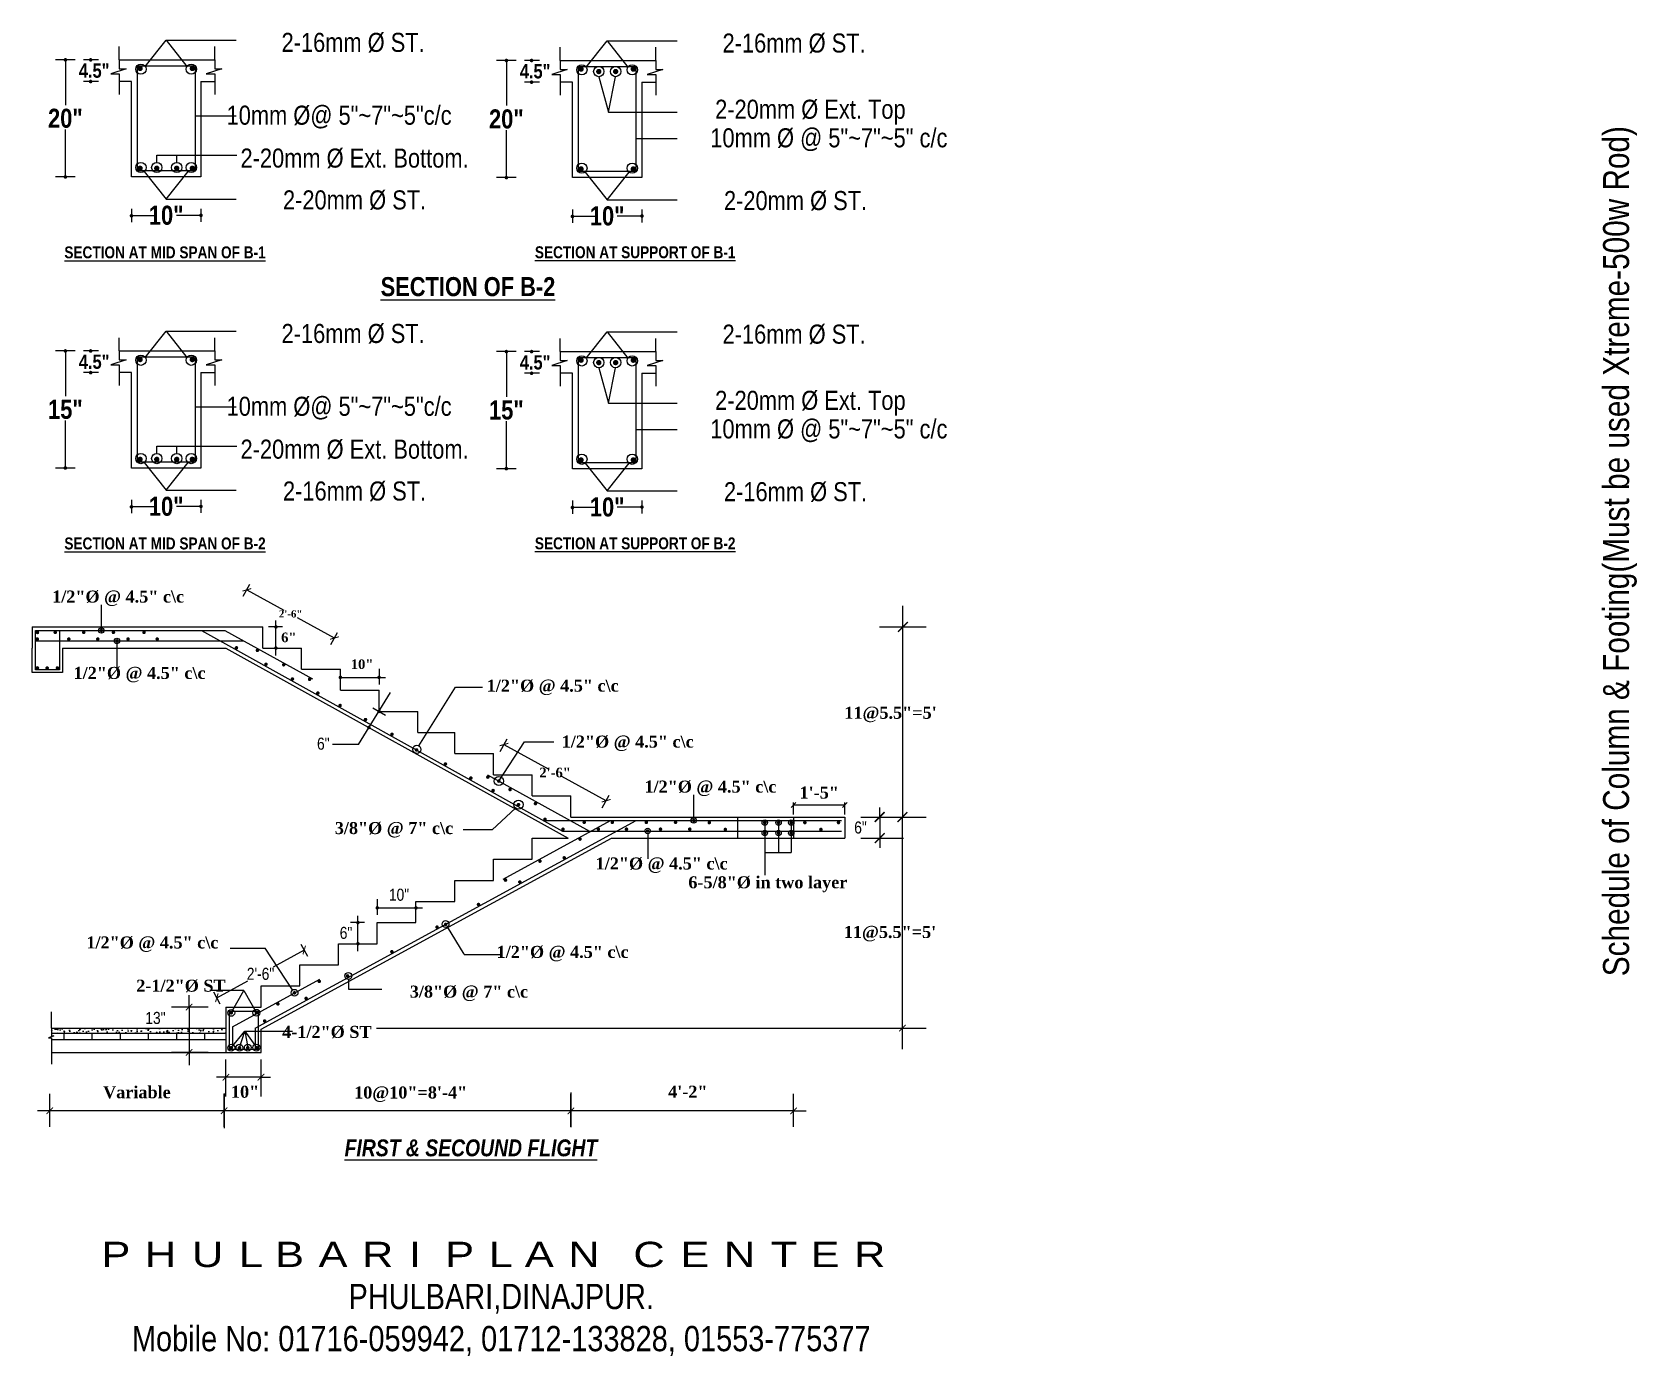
# Model space of a CAD drawing. Header units: inches. Extents: x -54558 to 35158, y -4190 to 41945.
# Drawn here: x 11228 to 12562, y -1589 to -488 of the extents above; entities that cross this region are included whole.
import ezdxf

# ---------------------------------------------------------------- set-up
doc = ezdxf.new("R2010")
doc.units = ezdxf.units.IN
doc.header["$MEASUREMENT"] = 0
doc.layers.get('0').update_dxf_attribs({"true_color": 0xe4c8de})
doc.layers.add('Elevation', color=21, linetype='Continuous')
doc.layers.add('green', color=94, linetype='Continuous', lineweight=9)
doc.layers.add('WALL', color=250, linetype='Continuous', lineweight=30)
doc.layers.add('Print', color=7, linetype='Continuous', true_color=0x000000)
doc.styles.add('BABU', font='micross.ttf')
doc.styles.get("Standard").update_dxf_attribs({"font": 'ARIALN.TTF'})

# ---------------------------------------------------------------- blocks, each defined once
blk = doc.blocks.new('_ArchTick')
at = {"color": 0, "linetype": 'ByBlock', "const_width": 0.15}
blk.add_lwpolyline([(-0.5, -0.5), (0.5, 0.5)], dxfattribs=at)
blk = doc.blocks.new('_Oblique')
at = {"color": 0, "linetype": 'ByBlock', "lineweight": -2}
blk.add_line((-0.5, -0.5), (0.5, 0.5), dxfattribs=at)

msp = doc.modelspace()

# ---------------------------------------------------------------- hatches: boundary and pattern name
at = {"layer": 'WALL'}
h = msp.add_hatch(dxfattribs=at)
h.set_pattern_fill('AR-CONC', color=0, scale=1.463062, style=0)
h.set_pattern_definition([(50, (931.305, -1607.033), (10.493965, -0.918103), [1.097297, -12.070266]), (355, (931.305, -1607.033), (-2.030019, 11.005041), [0.877838, -9.656213]), (100.4514, (932.179, -1607.11), (8.463954, 10.086931), [0.932559, -10.258147]), (46.1842, (931.305, -1604.107), (15.614404, -2.421647), [1.645945, -18.105398]), (96.6356, (932.606, -1604.309), (13.6747, 14.251953), [1.398838, -15.387219]), (351.1842, (931.305, -1604.107), (13.674688, 14.251964), [1.316756, -14.484319]), (21, (932.768, -1604.8385), (8.733123, -5.890566), [1.097297, -12.070266]), (326, (932.768, -1604.839), (3.559855, 10.609398), [0.877837, -9.656212]), (71.4514, (933.495, -1605.329), (12.292982, 4.718823), [0.932559, -10.258147]), (37.5, (931.3046, -1607.033), (0.1779063, 4.8704451), [0, -9.5391675, 0, -9.8025188, 0, -9.692789]), (7.5, (931.3046, -1607.033), (3.8488718, 5.7704899), [0, -5.5888987, 0, -9.319708, 0, -3.6942328]), (327.5, (928.042, -1607.033), (7.8101559, -0.3299919), [0, -3.6576563, 0, -11.4118875, 0, -15.142697]), (317.5, (926.579, -1607.033), (8.532378, 1.4645985), [0, -4.754953, 0, -7.578664, 0, -10.7535094])])
h.paths.add_polyline_path([(11358.526, -1316.163), (11244.296, -1316.163), (11244.296, -1320.419), (11358.526, -1320.419)])
h.paths.add_polyline_path([(11389.139, -1316.163), (11358.526, -1316.163), (11358.526, -1320.419), (11389.139, -1320.419)])
h = msp.add_hatch(dxfattribs=at)
h.set_pattern_fill('AR-B816', color=0, scale=1.463062, style=0)
h.set_pattern_definition([(0, (931.305, -1607.033), (0, 11.7045), []), (90, (931.305, -1607.033), (-11.7045, 11.7045), [11.7045, -11.7045])])
h.paths.add_polyline_path([(11358.526, -1320.419), (11244.296, -1320.419), (11244.296, -1322.624), (11246.124, -1322.624), (11241.786, -1324.12), (11244.296, -1324.12), (11244.296, -1325.638), (11358.526, -1325.638)])
h.paths.add_polyline_path([(11389.139, -1320.419), (11358.526, -1320.419), (11358.526, -1325.638), (11389.139, -1325.638)])

# ---------------------------------------------------------------- linework, layer by layer
at = {"layer": 'Elevation', "color": 0}
for p, q in [((11300.522, -511.036), (11300.522, -500.067)), ((11300.522, -511.036), (11300.522, -500.067)), ((11322.199, -516.549), (11339.589, -494.622)), ((11339.589, -494.622), (11356.832, -516.505)), ((11339.589, -494.622), (11397.637, -494.622)), ((11379.947, -511.036), (11379.947, -500.067)), ((11379.947, -511.036), (11379.947, -500.067)), ((11666.987, -511.579), (11666.987, -500.611)), ((11666.987, -511.579), (11666.987, -500.611)), ((11688.664, -517.093), (11706.054, -495.165)), ((11706.054, -495.165), (11723.297, -517.048)), ((11706.054, -495.165), (11764.102, -495.165)), ((11746.412, -511.579), (11746.412, -500.611)), ((11746.412, -511.579), (11746.412, -500.611)), ((11264.006, -511.036), (11247.577, -511.036)), ((11255.791, -511.036), (11255.791, -548.583)), ((11283.39, -511.036), (11270.845, -511.036)), ((11306.384, -518.516), (11293.488, -522.616)), ((11306.384, -518.516), (11293.488, -522.616)), ((11300.522, -511.036), (11300.522, -518.516)), ((11300.522, -511.036), (11300.522, -518.516)), ((11300.522, -511.036), (11379.947, -511.036)), ((11300.522, -518.516), (11306.384, -518.516)), ((11300.522, -518.516), (11306.384, -518.516)), ((11315.641, -515.977), (11363.499, -515.977)), ((11315.641, -603.452), (11315.641, -515.977)), ((11363.499, -515.977), (11363.499, -603.452)), ((11385.809, -518.516), (11372.913, -522.616)), ((11385.809, -518.516), (11372.913, -522.616)), ((11379.947, -511.036), (11379.947, -518.516)), ((11379.947, -511.036), (11379.947, -518.516)), ((11379.947, -518.516), (11385.809, -518.516)), ((11379.947, -518.516), (11385.809, -518.516)), ((11630.471, -511.579), (11614.042, -511.579)), ((11622.256, -511.579), (11622.256, -549.126)), ((11649.855, -511.579), (11637.31, -511.579)), ((11672.849, -519.06), (11659.953, -523.159)), ((11672.849, -519.06), (11659.953, -523.159)), ((11666.987, -511.579), (11666.987, -519.06)), ((11666.987, -511.579), (11666.987, -519.06)), ((11666.987, -511.579), (11746.412, -511.579)), ((11666.987, -519.06), (11672.849, -519.06)), ((11666.987, -519.06), (11672.849, -519.06)), ((11682.106, -516.521), (11729.964, -516.521)), ((11682.106, -603.996), (11682.106, -516.521)), ((11729.964, -516.521), (11729.964, -603.996)), ((11752.274, -519.06), (11739.378, -523.159)), ((11752.274, -519.06), (11739.378, -523.159)), ((11746.412, -511.579), (11746.412, -519.06)), ((11746.412, -511.579), (11746.412, -519.06)), ((11746.412, -519.06), (11752.274, -519.06)), ((11746.412, -519.06), (11752.274, -519.06)), ((11283.39, -529.058), (11270.845, -529.058)), ((11293.488, -522.616), (11300.522, -522.616)), ((11293.488, -522.616), (11300.522, -522.616)), ((11300.522, -522.616), (11300.522, -529.058)), ((11300.522, -522.616), (11300.522, -529.058)), ((11300.522, -529.058), (11300.522, -539.893)), ((11310.699, -529.058), (11300.522, -529.058)), ((11300.522, -529.058), (11300.522, -539.893)), ((11310.699, -608.394), (11310.699, -529.058)), ((11368.441, -529.058), (11379.947, -529.058)), ((11368.441, -529.058), (11368.441, -608.394)), ((11372.913, -522.616), (11379.947, -522.616)), ((11372.913, -522.616), (11379.947, -522.616)), ((11379.947, -522.616), (11379.947, -529.058)), ((11379.947, -522.616), (11379.947, -529.058)), ((11379.947, -529.058), (11379.947, -539.893)), ((11379.947, -529.058), (11379.947, -539.893)), ((11649.855, -529.602), (11637.31, -529.602)), ((11659.953, -523.159), (11666.987, -523.159)), ((11659.953, -523.159), (11666.987, -523.159)), ((11666.987, -523.159), (11666.987, -529.602)), ((11666.987, -523.159), (11666.987, -529.602)), ((11666.987, -529.602), (11666.987, -540.437)), ((11677.164, -529.602), (11666.987, -529.602)), ((11666.987, -529.602), (11666.987, -540.437)), ((11677.164, -608.937), (11677.164, -529.602)), ((11734.906, -529.602), (11746.412, -529.602)), ((11734.906, -529.602), (11734.906, -608.937)), ((11739.378, -523.159), (11746.412, -523.159)), ((11739.378, -523.159), (11746.412, -523.159)), ((11746.412, -523.159), (11746.412, -529.602)), ((11746.412, -523.159), (11746.412, -529.602)), ((11746.412, -529.602), (11746.412, -540.437)), ((11746.412, -529.602), (11746.412, -540.437)), ((11707.066, -554.539), (11764.196, -554.539)), ((11255.791, -608.394), (11255.791, -568.905)), ((11622.256, -608.937), (11622.256, -569.448)), ((11264.006, -608.394), (11247.577, -608.394)), ((11368.441, -608.394), (11310.699, -608.394)), ((11363.499, -603.452), (11315.641, -603.452)), ((11321.277, -603.842), (11339.589, -626.931)), ((11339.589, -626.931), (11357.76, -603.87)), ((11630.471, -608.937), (11614.042, -608.937)), ((11734.906, -608.937), (11677.164, -608.937)), ((11729.964, -603.996), (11682.106, -603.996)), ((11687.742, -604.385), (11706.054, -627.475)), ((11706.054, -627.475), (11724.225, -604.413)), ((11310.699, -634.905), (11310.699, -645.875)), ((11339.589, -626.931), (11397.637, -626.931)), ((11368.441, -634.905), (11368.441, -645.764)), ((11677.164, -635.448), (11677.164, -646.419)), ((11706.054, -627.475), (11764.102, -627.475)), ((11734.906, -635.448), (11734.906, -646.307)), ((11310.699, -640.446), (11324.053, -640.446)), ((11324.053, -640.446), (11330.615, -640.446)), ((11355.087, -640.334), (11347.995, -640.334)), ((11368.441, -640.334), (11348.152, -640.334)), ((11677.164, -640.989), (11690.518, -640.989)), ((11690.518, -640.989), (11697.08, -640.989)), ((11721.552, -640.878), (11714.46, -640.878)), ((11734.906, -640.878), (11714.617, -640.878)), ((11300.522, -753.064), (11300.522, -742.095)), ((11300.522, -753.064), (11300.522, -742.095)), ((11322.199, -758.577), (11339.589, -736.65)), ((11339.589, -736.65), (11356.832, -758.533)), ((11339.589, -736.65), (11397.637, -736.65)), ((11379.947, -753.064), (11379.947, -742.095)), ((11379.947, -753.064), (11379.947, -742.095)), ((11666.987, -753.607), (11666.987, -742.639)), ((11666.987, -753.607), (11666.987, -742.639)), ((11688.664, -759.121), (11706.054, -737.193)), ((11706.054, -737.193), (11723.297, -759.076)), ((11706.054, -737.193), (11764.102, -737.193)), ((11746.412, -753.607), (11746.412, -742.639)), ((11746.412, -753.607), (11746.412, -742.639)), ((11264.006, -753.064), (11247.577, -753.064)), ((11255.791, -753.064), (11255.791, -790.61)), ((11283.39, -753.064), (11270.845, -753.064)), ((11300.522, -753.064), (11300.522, -760.544)), ((11300.522, -753.064), (11300.522, -760.544)), ((11300.522, -753.064), (11379.947, -753.064)), ((11315.641, -758.005), (11363.499, -758.005)), ((11315.641, -845.48), (11315.641, -758.005)), ((11363.499, -758.005), (11363.499, -845.48)), ((11379.947, -753.064), (11379.947, -760.544)), ((11379.947, -753.064), (11379.947, -760.544)), ((11630.471, -753.607), (11614.042, -753.607)), ((11622.256, -753.607), (11622.256, -791.154)), ((11649.855, -753.607), (11637.31, -753.607)), ((11666.987, -753.607), (11666.987, -761.087)), ((11666.987, -753.607), (11666.987, -761.087)), ((11666.987, -753.607), (11746.412, -753.607)), ((11682.106, -758.549), (11729.964, -758.549)), ((11682.106, -846.024), (11682.106, -758.549)), ((11729.964, -758.549), (11729.964, -846.024)), ((11746.412, -753.607), (11746.412, -761.087)), ((11746.412, -753.607), (11746.412, -761.087)), ((11283.39, -771.086), (11270.845, -771.086)), ((11306.384, -760.544), (11293.488, -764.644)), ((11306.384, -760.544), (11293.488, -764.644)), ((11293.488, -764.644), (11300.522, -764.644)), ((11293.488, -764.644), (11300.522, -764.644)), ((11300.522, -760.544), (11306.384, -760.544)), ((11300.522, -760.544), (11306.384, -760.544)), ((11300.522, -764.644), (11300.522, -771.086)), ((11300.522, -764.644), (11300.522, -771.086)), ((11300.522, -771.086), (11300.522, -781.921)), ((11310.699, -771.086), (11300.522, -771.086)), ((11300.522, -771.086), (11300.522, -781.921)), ((11310.699, -850.422), (11310.699, -771.086)), ((11368.441, -771.086), (11379.947, -771.086)), ((11368.441, -771.086), (11368.441, -850.422)), ((11385.809, -760.544), (11372.913, -764.644)), ((11385.809, -760.544), (11372.913, -764.644)), ((11372.913, -764.644), (11379.947, -764.644)), ((11372.913, -764.644), (11379.947, -764.644)), ((11379.947, -760.544), (11385.809, -760.544)), ((11379.947, -760.544), (11385.809, -760.544)), ((11379.947, -764.644), (11379.947, -771.086)), ((11379.947, -764.644), (11379.947, -771.086)), ((11379.947, -771.086), (11379.947, -781.921)), ((11379.947, -771.086), (11379.947, -781.921)), ((11649.855, -771.63), (11637.31, -771.63)), ((11672.849, -761.087), (11659.953, -765.187)), ((11672.849, -761.087), (11659.953, -765.187)), ((11659.953, -765.187), (11666.987, -765.187)), ((11659.953, -765.187), (11666.987, -765.187)), ((11666.987, -761.087), (11672.849, -761.087)), ((11666.987, -761.087), (11672.849, -761.087)), ((11666.987, -765.187), (11666.987, -771.63)), ((11666.987, -765.187), (11666.987, -771.63)), ((11666.987, -771.63), (11666.987, -782.465)), ((11677.164, -771.63), (11666.987, -771.63)), ((11666.987, -771.63), (11666.987, -782.465)), ((11677.164, -850.965), (11677.164, -771.63)), ((11734.906, -771.63), (11746.412, -771.63)), ((11734.906, -771.63), (11734.906, -850.965)), ((11752.274, -761.087), (11739.378, -765.187)), ((11752.274, -761.087), (11739.378, -765.187)), ((11739.378, -765.187), (11746.412, -765.187)), ((11739.378, -765.187), (11746.412, -765.187)), ((11746.412, -761.087), (11752.274, -761.087)), ((11746.412, -761.087), (11752.274, -761.087)), ((11746.412, -765.187), (11746.412, -771.63)), ((11746.412, -765.187), (11746.412, -771.63)), ((11746.412, -771.63), (11746.412, -782.465)), ((11746.412, -771.63), (11746.412, -782.465)), ((11707.066, -796.567), (11764.196, -796.567)), ((11255.791, -850.422), (11255.791, -810.932)), ((11622.256, -850.965), (11622.256, -811.476)), ((11264.006, -850.422), (11247.577, -850.422)), ((11368.441, -850.422), (11310.699, -850.422)), ((11363.499, -845.48), (11315.641, -845.48)), ((11321.277, -845.869), (11339.589, -868.959)), ((11339.589, -868.959), (11357.76, -845.898)), ((11630.471, -850.965), (11614.042, -850.965)), ((11734.906, -850.965), (11677.164, -850.965)), ((11729.964, -846.024), (11682.106, -846.024)), ((11687.742, -846.413), (11706.054, -869.503)), ((11706.054, -869.503), (11724.225, -846.441)), ((11310.699, -876.933), (11310.699, -887.903)), ((11339.589, -868.959), (11397.637, -868.959)), ((11368.441, -876.933), (11368.441, -887.792)), ((11677.164, -877.476), (11677.164, -888.447)), ((11706.054, -869.503), (11764.102, -869.503)), ((11734.906, -877.476), (11734.906, -888.335)), ((11310.699, -882.474), (11324.053, -882.474)), ((11324.053, -882.474), (11330.615, -882.474)), ((11355.087, -882.362), (11347.995, -882.362)), ((11368.441, -882.362), (11348.152, -882.362)), ((11677.164, -883.017), (11690.518, -883.017)), ((11690.518, -883.017), (11697.08, -883.017)), ((11721.552, -882.906), (11714.46, -882.906)), ((11734.906, -882.906), (11714.617, -882.906))]:
    msp.add_line(p, q, dxfattribs=at)
for points, const_width in [([(11255.05, -511.036, 1), (11256.533, -511.036, 1)], 1.483), ([(11276.043, -511.036, 1), (11277.526, -511.036, 1)], 1.483), ([(11316.746, -518.194, 1), (11318.97, -518.194, 1)], 2.224), ([(11360.166, -518.204, 1), (11362.39, -518.204, 1)], 2.224), ([(11621.515, -511.579, 1), (11622.998, -511.579, 1)], 1.483), ([(11642.508, -511.579, 1), (11643.991, -511.579, 1)], 1.483), ([(11683.211, -518.738, 1), (11685.435, -518.738, 1)], 2.224), ([(11697.954, -520.754, 1), (11700.178, -520.754, 1)], 2.224), ([(11711.954, -520.754, 1), (11714.178, -520.754, 1)], 2.224), ([(11726.631, -518.747, 1), (11728.855, -518.747, 1)], 2.224), ([(11276.043, -529.058, 1), (11277.526, -529.058, 1)], 1.483), ([(11642.508, -529.602, 1), (11643.991, -529.602, 1)], 1.483), ([(11316.746, -601.194, 1), (11318.97, -601.194, 1)], 2.224), ([(11330.618, -601.194, 1), (11332.842, -601.194, 1)], 2.224), ([(11347.183, -601.194, 1), (11349.407, -601.194, 1)], 2.224), ([(11360.166, -601.203, 1), (11362.39, -601.203, 1)], 2.224), ([(11683.211, -601.737, 1), (11685.435, -601.737, 1)], 2.224), ([(11726.631, -601.746, 1), (11728.855, -601.746, 1)], 2.224), ([(11255.05, -608.394, 1), (11256.533, -608.394, 1)], 1.483), ([(11621.515, -608.937, 1), (11622.998, -608.937, 1)], 1.483), ([(11309.957, -640.672, 1), (11311.44, -640.672, 1)], 1.483), ([(11367.7, -640.334, 1), (11369.183, -640.334, 1)], 1.483), ([(11676.422, -641.215, 1), (11677.905, -641.215, 1)], 1.483), ([(11734.165, -640.878, 1), (11735.648, -640.878, 1)], 1.483), ([(11255.05, -753.064, 1), (11256.533, -753.064, 1)], 1.483), ([(11276.043, -753.064, 1), (11277.526, -753.064, 1)], 1.483), ([(11316.746, -760.222, 1), (11318.97, -760.222, 1)], 2.224), ([(11360.166, -760.232, 1), (11362.39, -760.232, 1)], 2.224), ([(11621.515, -753.607, 1), (11622.998, -753.607, 1)], 1.483), ([(11642.508, -753.607, 1), (11643.991, -753.607, 1)], 1.483), ([(11683.211, -760.766, 1), (11685.435, -760.766, 1)], 2.224), ([(11726.631, -760.775, 1), (11728.855, -760.775, 1)], 2.224), ([(11276.043, -771.086, 1), (11277.526, -771.086, 1)], 1.483), ([(11642.508, -771.63, 1), (11643.991, -771.63, 1)], 1.483), ([(11697.954, -762.782, 1), (11700.178, -762.782, 1)], 2.224), ([(11711.954, -762.782, 1), (11714.178, -762.782, 1)], 2.224), ([(11255.05, -850.422, 1), (11256.533, -850.422, 1)], 1.483), ([(11316.746, -843.221, 1), (11318.97, -843.221, 1)], 2.224), ([(11330.618, -843.221, 1), (11332.842, -843.221, 1)], 2.224), ([(11347.183, -843.221, 1), (11349.407, -843.221, 1)], 2.224), ([(11360.166, -843.231, 1), (11362.39, -843.231, 1)], 2.224), ([(11621.515, -850.965, 1), (11622.998, -850.965, 1)], 1.483), ([(11683.211, -843.765, 1), (11685.435, -843.765, 1)], 2.224), ([(11726.631, -843.774, 1), (11728.855, -843.774, 1)], 2.224), ([(11309.957, -882.7, 1), (11311.44, -882.7, 1)], 1.483), ([(11367.7, -882.362, 1), (11369.183, -882.362, 1)], 1.483), ([(11676.422, -883.243, 1), (11677.905, -883.243, 1)], 1.483), ([(11734.165, -882.906, 1), (11735.648, -882.906, 1)], 1.483)]:
    msp.add_lwpolyline(points, format="xyb", close=True, dxfattribs=dict(at, const_width=const_width))
for points in [[(11363.499, -557.583), (11397.637, -557.583)], [(11729.964, -576.386), (11764.102, -576.386)], [(11363.499, -799.61), (11397.637, -799.61)], [(11729.964, -818.414), (11764.102, -818.414)]]:
    msp.add_lwpolyline(points, dxfattribs=at)
for centre in [(11318.567, -518.798), (11360.436, -518.798), (11685.032, -519.341), (11699.066, -520.754), (11713.066, -520.754), (11726.901, -519.341), (11318.567, -600.54), (11331.73, -600.54), (11348.295, -600.54), (11360.436, -600.54), (11685.032, -601.084), (11726.901, -601.084), (11318.567, -760.826), (11360.436, -760.826), (11685.032, -761.369), (11699.066, -762.782), (11713.066, -762.782), (11726.901, -761.369), (11318.567, -842.568), (11331.73, -842.568), (11348.295, -842.568), (11360.436, -842.568), (11685.032, -843.112), (11726.901, -843.112)]:
    msp.add_circle(centre, 4.272, dxfattribs=at)
at = {"layer": 'Print', "color": 0}
for p, q in [((11389.139, -1356.936), (11381.281, -1356.936)), ((11418.4, -1356.936), (11389.139, -1356.936)), ((11418.4, -1356.936), (11426.226, -1356.936)), ((11242.791, -1398.232), (11242.791, -1370.901)), ((11387.634, -1370.461), (11387.634, -1399.352)), ((11387.634, -1398.232), (11387.634, -1370.901)), ((11675.899, -1369.726), (11675.899, -1398.617)), ((11675.899, -1370.901), (11675.899, -1398.232)), ((11675.899, -1398.232), (11675.899, -1370.901)), ((11860.893, -1398.232), (11860.893, -1370.901)), ((11242.791, -1384.906), (11232.51, -1384.906)), ((11387.634, -1384.906), (11242.791, -1384.906)), ((11675.899, -1384.906), (11387.634, -1384.906)), ((11860.893, -1384.906), (11675.899, -1384.906)), ((11860.893, -1384.906), (11871.488, -1384.906))]:
    msp.add_line(p, q, dxfattribs=at)
at = {"layer": 'WALL'}
for p, q in [((11699.066, -525.025), (11707.066, -554.539)), ((11707.066, -554.539), (11713.066, -525.025)), ((11331.73, -596.268), (11331.73, -590.248)), ((11331.73, -590.248), (11398.35, -590.248)), ((11348.295, -596.268), (11348.295, -590.248)), ((11699.066, -767.053), (11707.066, -796.567)), ((11707.066, -796.567), (11713.066, -767.053)), ((11331.73, -838.296), (11331.73, -832.276)), ((11331.73, -832.276), (11398.35, -832.276)), ((11348.295, -838.296), (11348.295, -832.276))]:
    msp.add_line(p, q, dxfattribs=at)
at = {"layer": 'WALL', "color": 0}
for p, q in [((11403.616, -957.081), (11409.107, -947.101)), ((11406.576, -951.7), (11437.246, -968.575)), ((11285.687, -983.3), (11285.687, -964.176)), ((11951.403, -965.028), (11951.403, -1140.595)), ((11228.121, -982.584), (11389.139, -982.584)), ((11228.121, -982.584), (11228.121, -1000.141)), ((11230.975, -985.51), (11388.387, -985.51)), ((11321.144, -987.099), (11321.631, -986.553)), ((11368.829, -985.51), (11668.928, -1152.232)), ((11388.387, -985.51), (11461.191, -1025.567)), ((11389.139, -982.584), (11419.937, -982.584)), ((11419.937, -1000.141), (11419.937, -982.584)), ((11436.307, -982.584), (11424.588, -982.584)), ((11430.741, -1006.366), (11430.741, -977.105)), ((11479.38, -991.757), (11448.709, -974.882)), ((11932.348, -982.584), (11971.159, -982.584)), ((11230.975, -994.149), (11404.088, -994.149)), ((11253.328, -1000.141), (11389.139, -1000.141)), ((11298.591, -996.425), (11298.591, -1017.277)), ((11389.139, -1000.141), (11673.558, -1158.152)), ((11419.937, -1000.141), (11452.124, -1000.141)), ((11452.124, -1017.698), (11452.124, -1000.141)), ((11476.419, -997.138), (11481.91, -987.157)), ((11452.124, -1017.698), (11484.312, -1017.698)), ((11484.312, -1035.255), (11484.312, -1017.698)), ((11484.312, -1024.484), (11521.905, -1024.484)), ((11516.499, -1017.308), (11516.499, -1030.28)), ((11484.312, -1035.255), (11516.499, -1035.255)), ((11499.32, -1080.325), (11525.899, -1037.08)), ((11516.499, -1052.811), (11516.499, -1035.255)), ((11549.51, -1081.419), (11579.97, -1032.656)), ((11579.97, -1032.656), (11602.35, -1032.656)), ((11511.231, -1049.885), (11521.887, -1055.804)), ((11516.499, -1052.811), (11548.687, -1052.811)), ((11548.687, -1070.368), (11548.687, -1052.811)), ((11548.687, -1070.368), (11579.337, -1070.368)), ((11579.337, -1087.925), (11579.337, -1070.368)), ((11615.966, -1110.726), (11637.235, -1078.006)), ((11617.027, -1086.225), (11622.81, -1075.715)), ((11637.235, -1078.006), (11661.734, -1078.006)), ((11499.32, -1080.325), (11477.825, -1080.325)), ((11579.337, -1087.925), (11611.525, -1087.925)), ((11611.525, -1105.482), (11611.525, -1087.925)), ((11620.279, -1080.315), (11657.012, -1100.526)), ((11606.475, -1105.504), (11691.404, -1152.232)), ((11611.525, -1105.482), (11643.712, -1105.482)), ((11643.712, -1123.038), (11643.712, -1105.482)), ((11705.208, -1127.043), (11668.475, -1106.833)), ((11610.441, -1151.371), (11629.841, -1133.158)), ((11643.712, -1123.038), (11675.899, -1123.038)), ((11675.899, -1140.595), (11675.899, -1123.038)), ((11701.956, -1132.953), (11707.739, -1122.443)), ((11777.922, -1141.31), (11777.922, -1122.083)), ((11860.893, -1138.595), (11860.893, -1128.585)), ((11860.893, -1130.585), (11903.564, -1130.585)), ((11903.564, -1138.595), (11903.564, -1128.585)), ((11932.491, -1140.595), (11932.491, -1132.752)), ((11413.488, -1316.285), (11730.22, -1143.521)), ((11619.605, -1192.191), (11708.833, -1143.521)), ((11653.249, -1143.521), (11900.816, -1143.521)), ((11675.899, -1140.595), (11903.564, -1140.595)), ((11814.478, -1158.152), (11814.478, -1140.786)), ((11837.026, -1145.254), (11837.026, -1170.103)), ((11848.442, -1145.254), (11848.442, -1170.071)), ((11858.966, -1145.301), (11858.966, -1170.071)), ((11860.893, -1140.595), (11860.893, -1158.152)), ((11903.564, -1140.595), (11903.564, -1158.152)), ((11916.928, -1140.595), (11952.246, -1140.595)), ((11932.491, -1140.595), (11932.491, -1166.317)), ((11935.84, -1140.595), (11971.159, -1140.595)), ((11951.403, -1333.719), (11951.403, -1140.595)), ((11418.4, -1316.938), (11709.508, -1158.152)), ((11610.441, -1151.371), (11586.36, -1151.371)), ((11643.712, -1158.152), (11673.558, -1158.152)), ((11643.712, -1175.709), (11643.712, -1158.152)), ((11668.928, -1152.232), (11900.816, -1152.232)), ((11709.508, -1158.152), (11903.564, -1158.152)), ((11739.697, -1154.508), (11739.697, -1175.36)), ((11916.928, -1158.152), (11952.246, -1158.152)), ((11837.026, -1170.071), (11858.966, -1170.071)), ((11837.026, -1170.071), (11837.026, -1188.87)), ((11611.525, -1175.709), (11643.712, -1175.709)), ((11611.525, -1193.265), (11611.525, -1175.709)), ((11579.337, -1193.265), (11611.525, -1193.265)), ((11579.337, -1210.822), (11579.337, -1193.265)), ((11514.962, -1208.962), (11514.962, -1221.934)), ((11547.15, -1228.379), (11547.15, -1210.822)), ((11547.15, -1210.822), (11579.337, -1210.822)), ((11498.869, -1252.16), (11498.869, -1222.899)), ((11514.962, -1216.137), (11552.556, -1216.137)), ((11504.435, -1228.379), (11492.716, -1228.379)), ((11514.962, -1245.936), (11514.962, -1228.379)), ((11514.962, -1228.379), (11547.15, -1228.379)), ((11571.854, -1229.903), (11572.237, -1230.526)), ((11573.177, -1232.021), (11586.992, -1254.517)), ((11392.768, -1249.658), (11421.924, -1249.658)), ((11444.627, -1284.383), (11421.924, -1249.658)), ((11454.276, -1251.218), (11428.387, -1265.34)), ((11457.147, -1256.482), (11451.762, -1246.609)), ((11482.775, -1263.492), (11482.775, -1245.936)), ((11482.775, -1245.936), (11514.962, -1245.936)), ((11450.588, -1281.049), (11450.588, -1263.492)), ((11450.588, -1263.492), (11482.775, -1263.492)), ((11587.167, -1254.837), (11618.006, -1254.837)), ((11381.628, -1290.844), (11407.518, -1276.723)), ((11394.584, -1314.93), (11467.231, -1275.304)), ((11490.948, -1275.575), (11490.948, -1283.727)), ((11358.526, -1298.606), (11358.526, -1288.615)), ((11404.021, -1284.925), (11375.962, -1284.925)), ((11384.5, -1296.108), (11379.114, -1286.235)), ((11393.605, -1303.427), (11404.021, -1284.925)), ((11404.021, -1284.925), (11414.478, -1303.368)), ((11418.4, -1298.606), (11418.4, -1281.049)), ((11418.4, -1281.049), (11450.588, -1281.049)), ((11490.948, -1283.727), (11518.897, -1283.727)), ((11244.296, -1316.163), (11244.296, -1302.492)), ((11374.508, -1298.606), (11343.895, -1298.606)), ((11358.526, -1298.606), (11358.526, -1336.316)), ((11389.139, -1298.606), (11418.4, -1298.606)), ((11389.139, -1298.606), (11418.4, -1298.606)), ((11389.139, -1298.606), (11418.4, -1298.606)), ((11389.139, -1298.606), (11389.139, -1316.163)), ((11244.296, -1316.163), (11389.139, -1316.163)), ((11244.296, -1316.163), (11244.296, -1322.624)), ((11389.139, -1316.163), (11389.139, -1336.316)), ((11393.605, -1332.421), (11404.939, -1318.699)), ((11394.584, -1314.93), (11394.584, -1331.38)), ((11400.445, -1332.421), (11404.939, -1318.699)), ((11404.939, -1318.699), (11414.478, -1332.362)), ((11404.939, -1318.699), (11407.371, -1332.362)), ((11404.939, -1318.699), (11444.415, -1318.699)), ((11413.488, -1316.285), (11413.488, -1331.38)), ((11418.4, -1336.316), (11418.4, -1316.938)), ((11514.462, -1316.163), (11932.348, -1316.163)), ((11932.348, -1316.163), (11971.159, -1316.163)), ((11246.124, -1322.624), (11241.786, -1324.12)), ((11241.786, -1324.12), (11244.296, -1324.12)), ((11244.296, -1320.419), (11389.139, -1320.419)), ((11244.296, -1322.624), (11246.124, -1322.624)), ((11244.296, -1324.12), (11244.296, -1346.04)), ((11244.296, -1325.638), (11389.139, -1325.638)), ((11244.296, -1336.316), (11389.139, -1336.316)), ((11374.508, -1336.316), (11343.895, -1336.316)), ((11358.526, -1336.316), (11358.526, -1346.899)), ((11389.139, -1336.316), (11418.4, -1336.316)), ((11389.139, -1372.919), (11389.139, -1342.305)), ((11418.4, -1372.919), (11418.4, -1342.305))]:
    msp.add_line(p, q, dxfattribs=at)
for points in [[(11230.975, -985.51), (11250.764, -985.51), (11250.764, -1018.302), (11230.975, -1018.302)], [(11392.091, -1301.906), (11415.98, -1301.906), (11415.98, -1333.87), (11392.091, -1333.87)]]:
    msp.add_lwpolyline(points, close=True, dxfattribs=at)
at = {"layer": 'WALL', "color": 0, "const_width": 1.463}
for points in [[(11231.818, -987.136, 1), (11233.282, -987.136, 1)], [(11246.623, -987.099, 1), (11248.086, -987.099, 1)], [(11270.319, -987.099, 1), (11271.782, -987.099, 1)], [(11284.956, -985.51, 1), (11286.419, -985.51, 1)], [(11295, -987.099, 1), (11296.463, -987.099, 1)], [(11320.413, -987.099, 1), (11321.876, -987.099, 1)], [(11430.009, -982.584, 1), (11431.472, -982.584, 1)], [(11231.707, -992.607, 1), (11233.17, -992.607, 1)], [(11257.906, -992.607, 1), (11259.37, -992.607, 1)], [(11281.986, -992.607, 1), (11283.449, -992.607, 1)], [(11297.86, -994.149, 1), (11299.323, -994.149, 1)], [(11307.149, -992.607, 1), (11308.612, -992.607, 1)], [(11331.357, -992.607, 1), (11332.82, -992.607, 1)], [(11397.192, -999.951, 1), (11398.655, -999.951, 1)], [(11430.009, -1000.141, 1), (11431.472, -1000.141, 1)], [(11414.637, -1002.064, 1), (11416.1, -1002.064, 1)], [(11421.731, -1013.626, 1), (11423.194, -1013.626, 1)], [(11436.533, -1014.007, 1), (11437.996, -1014.007, 1)], [(11231.818, -1016.633, 1), (11233.282, -1016.633, 1)], [(11239.918, -1016.687, 1), (11241.381, -1016.687, 1)], [(11248.411, -1016.687, 1), (11249.874, -1016.687, 1)], [(11443.745, -1025.838, 1), (11445.208, -1025.838, 1)], [(11458.006, -1026.056, 1), (11459.469, -1026.056, 1)], [(11483.58, -1024.484, 1), (11485.043, -1024.484, 1)], [(11515.768, -1024.484, 1), (11517.231, -1024.484, 1)], [(11464.861, -1037.547, 1), (11466.324, -1037.547, 1)], [(11483.326, -1047.89, 1), (11484.789, -1047.89, 1)], [(11515.768, -1052.811, 1), (11517.231, -1052.811, 1)], [(11504.442, -1059.599, 1), (11505.905, -1059.599, 1)], [(11507.281, -1066.182, 1), (11508.744, -1066.182, 1)], [(11526.456, -1071.811, 1), (11527.919, -1071.811, 1)], [(11546.851, -1084.818, 1), (11548.314, -1084.818, 1)], [(11570.906, -1096.536, 1), (11572.369, -1096.536, 1)], [(11592.022, -1108.245, 1), (11593.485, -1108.245, 1)], [(11606.13, -1107.397, 1), (11607.594, -1107.397, 1)], [(11610.487, -1118.588, 1), (11611.95, -1118.588, 1)], [(11615.235, -1110.726, 1), (11616.698, -1110.726, 1)], [(11624.595, -1117.74, 1), (11626.058, -1117.74, 1)], [(11631.603, -1130.297, 1), (11633.066, -1130.297, 1)], [(11645.711, -1129.449, 1), (11647.174, -1129.449, 1)], [(11653.616, -1142.509, 1), (11655.08, -1142.509, 1)], [(11686.208, -1145.011, 1), (11687.671, -1145.011, 1)], [(11709.546, -1145.011, 1), (11711.009, -1145.011, 1)], [(11737.863, -1145.011, 1), (11739.326, -1145.011, 1)], [(11762.135, -1145.011, 1), (11763.598, -1145.011, 1)], [(11777.191, -1143.521, 1), (11778.654, -1143.521, 1)], [(11790.157, -1145.241, 1), (11791.62, -1145.241, 1)], [(11836.295, -1145.254, 1), (11837.758, -1145.254, 1)], [(11847.711, -1145.254, 1), (11849.174, -1145.254, 1)], [(11858.235, -1145.301, 1), (11859.698, -1145.301, 1)], [(11869.579, -1145.241, 1), (11871.042, -1145.241, 1)], [(11897.534, -1145.241, 1), (11898.997, -1145.241, 1)], [(11668.583, -1150.732, 1), (11670.046, -1150.732, 1)], [(11682.756, -1158.956, 1), (11684.219, -1158.956, 1)], [(11697.982, -1150.712, 1), (11699.445, -1150.712, 1)], [(11721.321, -1150.712, 1), (11722.784, -1150.712, 1)], [(11738.966, -1152.232, 1), (11740.429, -1152.232, 1)], [(11749.638, -1150.712, 1), (11751.101, -1150.712, 1)], [(11773.91, -1150.712, 1), (11775.373, -1150.712, 1)], [(11803.494, -1150.954, 1), (11804.958, -1150.954, 1)], [(11836.295, -1153.875, 1), (11837.758, -1153.875, 1)], [(11847.711, -1153.875, 1), (11849.174, -1153.875, 1)], [(11858.235, -1153.922, 1), (11859.698, -1153.922, 1)], [(11882.917, -1150.954, 1), (11884.38, -1150.954, 1)], [(11669.613, -1174.557, 1), (11671.076, -1174.557, 1)], [(11649.418, -1177.284, 1), (11650.881, -1177.284, 1)], [(11620.786, -1193.038, 1), (11622.249, -1193.038, 1)], [(11632.709, -1194.634, 1), (11634.172, -1194.634, 1)], [(11598.338, -1213.352, 1), (11599.801, -1213.352, 1)], [(11498.137, -1228.379, 1), (11499.6, -1228.379, 1)], [(11514.231, -1216.137, 1), (11515.694, -1216.137, 1)], [(11546.418, -1216.137, 1), (11547.881, -1216.137, 1)], [(11563.88, -1232.17, 1), (11565.343, -1232.17, 1)], [(11571.122, -1229.903, 1), (11572.585, -1229.903, 1)], [(11498.137, -1245.936, 1), (11499.6, -1245.936, 1)], [(11526.388, -1252.636, 1), (11527.852, -1252.636, 1)], [(11466.018, -1277.246, 1), (11467.481, -1277.246, 1)], [(11489.484, -1272.713, 1), (11490.948, -1272.713, 1)], [(11445.462, -1286.779, 1), (11446.925, -1286.779, 1)], [(11455.113, -1291.431, 1), (11456.576, -1291.431, 1)], [(11392.873, -1303.427, 1), (11394.336, -1303.427, 1)], [(11413.746, -1303.368, 1), (11415.209, -1303.368, 1)], [(11431.646, -1295.964, 1), (11433.109, -1295.964, 1)], [(11420.655, -1310.249, 1), (11422.118, -1310.249, 1)], [(11392.873, -1332.421, 1), (11394.336, -1332.421, 1)], [(11399.714, -1332.421, 1), (11401.177, -1332.421, 1)], [(11406.64, -1332.362, 1), (11408.103, -1332.362, 1)], [(11413.746, -1332.362, 1), (11415.209, -1332.362, 1)]]:
    msp.add_lwpolyline(points, format="xyb", close=True, dxfattribs=at)
at = {"layer": 'WALL', "color": 0}
msp.add_lwpolyline([(11253.328, -1000.141), (11253.328, -1020.472), (11228.121, -1020.472), (11228.121, -1000.141)], dxfattribs=at)
for centre, radius in [((11285.687, -985.51), 2.211), ((11298.591, -994.149), 2.276), ((11547.819, -1084.393), 3.421), ((11615.966, -1110.726), 3.796), ((11632.334, -1130.297), 3.796), ((11777.922, -1143.521), 2.211), ((11837.026, -1145.254), 2.276), ((11848.442, -1145.254), 2.276), ((11858.966, -1145.301), 2.276), ((11739.697, -1152.232), 2.276), ((11837.026, -1153.875), 2.276), ((11848.442, -1153.875), 2.276), ((11858.966, -1153.922), 2.276), ((11571.679, -1229.582), 2.862), ((11490.948, -1272.713), 2.862), ((11446.193, -1286.779), 2.862), ((11393.605, -1303.427), 2.862), ((11414.478, -1303.368), 2.862), ((11393.605, -1332.421), 2.862), ((11400.445, -1332.421), 2.862), ((11407.371, -1332.362), 2.862), ((11414.478, -1332.362), 2.862)]:
    msp.add_circle(centre, radius, dxfattribs=at)

# ---------------------------------------------------------------- block references
at = {"layer": 'Print', "color": 0, "xscale": 5.430000000007567, "yscale": 5.430000000000291, "zscale": 5.43}
for p in [(11389.139, -1356.936), (11418.4, -1356.936), (11387.634, -1384.906), (11675.899, -1384.906), (11860.893, -1384.906)]:
    msp.add_blockref('_ArchTick', p, dxfattribs=at)
at = {"layer": 'Print', "color": 0, "xscale": 5.430000000007567, "yscale": 5.430000000000291, "zscale": 5.43, "rotation": 180}
msp.add_blockref('_ArchTick', (11242.791, -1384.906), dxfattribs=at)
at = {"layer": 'WALL', "color": 0}
for name, p, xscale, yscale, zscale, rotation in [('_ArchTick', (11406.576, -951.7), 5.429999999997282, 5.430000000000291, 5.43, 151.1802166203321), ('_ArchTick', (11951.753, -982.584), 8.145000000004075, 8.145000000000437, 8.145, 180), ('_ArchTick', (11479.38, -991.757), 5.429999999997282, 5.430000000000291, 5.43, 331.1802166203321), ('_ArchTick', (11620.279, -1080.315), 5.429999999997282, 5.430000000000291, 5.43, 151.1802166203321), ('_ArchTick', (11705.208, -1127.043), 5.429999999997282, 5.430000000000291, 5.43, 331.1802166203321), ('_Oblique', (11860.893, -1130.585), 4, 4, 4, 180), ('_ArchTick', (11932.491, -1140.595), 8.145000000004075, 8.145000000000437, 8.145, 180), ('_ArchTick', (11951.403, -1140.595), 8.145000000004075, 8.145000000000437, 8.145, 180), ('_ArchTick', (11932.491, -1158.152), 8.145000000004075, 8.145000000000437, 8.145, 180), ('_ArchTick', (11454.276, -1251.218), 5.429999999994232, 5.430000000000291, 5.43, 28.6104596659928), ('_ArchTick', (11381.628, -1290.844), 5.429999999994232, 5.430000000000291, 5.43, 208.6104596659928)]:
    msp.add_blockref(name, p, dxfattribs=dict(at, xscale=xscale, yscale=yscale, zscale=zscale, rotation=rotation))
for name, p, xscale, yscale, zscale in [('_Oblique', (11903.564, -1130.585), 4, 4, 4), ('_ArchTick', (11358.526, -1298.606), 5.430000000007567, 5.430000000000291, 5.43), ('_ArchTick', (11951.403, -1316.163), 5.430000000007567, 5.430000000000291, 5.43), ('_ArchTick', (11358.526, -1336.316), 5.430000000007567, 5.430000000000291, 5.43)]:
    msp.add_blockref(name, p, dxfattribs=dict(at, xscale=xscale, yscale=yscale, zscale=zscale))

# ---------------------------------------------------------------- texts
at = {"layer": 'Elevation', "color": 0, "char_height": 15.84, "attachment_point": 5}
for s, insert in [('2-16mm %%C ST.', (11494.901, -496.808)), ('2-16mm %%c ST.', (11861.366, -497.352)), ('2-20mm %%C Ext. Top', (11874.892, -554.49)), ('{\\fArial Narrow|b1|i0|c0|p34;20"}', (11255.791, -559.715)), ('10mm %%C@ 5"~7"~5"c/c ', (11483.251, -558.65)), ('{\\fArial Narrow|b1|i0|c0|p34;20"}', (11622.256, -560.258)), ('10mm %%c @ 5"~7"~5" c/c ', (11890.268, -577.453)), ('2-20mm %%C Ext. Bottom.', (11496.103, -593.003)), ('2-20mm %%C ST.', (11496.103, -627.794)), ('2-20mm %%C ST.', (11862.568, -628.337)), ('{\\fArial Narrow|b1|i0|c0|p34;10"}', (11339.57, -640.334)), ('{\\fArial Narrow|b1|i0|c0|p34;10"}', (11706.035, -640.878)), ('2-16mm %%C ST.', (11494.901, -738.836)), ('2-16mm %%c ST.', (11861.366, -739.38)), ('2-20mm %%C Ext. Top', (11874.892, -796.518)), ('{\\fArial Narrow|b1|i0|c0|p34;15"}', (11255.791, -801.743)), ('10mm %%C@ 5"~7"~5"c/c ', (11483.251, -800.678)), ('{\\fArial Narrow|b1|i0|c0|p34;15"}', (11622.256, -802.286)), ('10mm %%c @ 5"~7"~5" c/c ', (11890.268, -819.481)), ('2-20mm %%C Ext. Bottom.', (11496.103, -835.031)), ('2-16mm %%C ST.', (11496.103, -869.821)), ('2-16mm %%C ST.', (11862.568, -870.365)), ('{\\fArial Narrow|b1|i0|c0|p34;10"}', (11339.57, -882.362)), ('{\\fArial Narrow|b1|i0|c0|p34;10"}', (11706.035, -882.906))]:
    msp.add_mtext(s, dxfattribs=dict(at, insert=insert))
at = {"layer": 'Elevation', "color": 0, "char_height": 11.88, "attachment_point": 5, "style": 'BABU'}
for insert in [(11279.692, -520.094), (11646.157, -520.637), (11279.692, -762.122), (11646.157, -762.665)]:
    msp.add_mtext('{\\fArial Narrow|b1|i0|c0|p34;4.5"}', dxfattribs=dict(at, insert=insert))
at = {"layer": 'Elevation', "color": 0, "attachment_point": 1}
for s, insert, char_height, width in [('{\\fArial Narrow|b1|i0|c0|p34;\\L\\C7;SECTION AT MID SPAN OF B-1}', (11254.925, -666.16), 9.88366, 188.23248), ('{\\fArial Narrow|b1|i0|c0|p34;\\L\\C7;SECTION AT SUPPORT OF B-1}', (11645.963, -666.079), 9.88366, 179.33987), ('{\\fArial Narrow|b1|i0|c0|p34;\\L\\C7;SECTION OF B-2 }', (11517.783, -691.673), 15.84, 286.98911), ('{\\fArial Narrow|b1|i0|c0|p34;\\L\\C7;SECTION AT MID SPAN OF B-2}', (11254.925, -908.188), 9.88366, 188.23248), ('{\\fArial Narrow|b1|i0|c0|p34;\\L\\C7;SECTION AT SUPPORT OF B-2}', (11645.963, -908.107), 9.88366, 179.33987)]:
    msp.add_mtext(s, dxfattribs=dict(at, insert=insert, char_height=char_height, width=width))
at = {"layer": 'green', "insert": (11617.993, -1493.763), "char_height": 21, "width": 856.81837, "attachment_point": 2}
msp.add_mtext('{\\W1.5;\\T1.5;\\C0;PHULBARI PLAN CENTER\\W1.9; \\T1.95;\\P\\W1;\\T1;PHULBARI,DINAJPUR.\\PMobile No: 01716-059942, 01712-133828, 01553-775377}', dxfattribs=at)
at = {"layer": 'Print', "color": 0, "char_height": 10, "attachment_point": 5}
for s, insert in [('{\\fTimes New Roman|b1|i0|c0|p18;Variable}', (11315.213, -1369.532)), ('{\\fTimes New Roman|b1|i0|c0|p18;10"}', (11405.128, -1369.113)), ('{\\fTimes New Roman|b1|i0|c0|p18;10@10"=8\'-4"}', (11542.717, -1371.101)), ('{\\fTimes New Roman|b1|i0|c0|p18;4\'-2"}', (11773.049, -1368.985))]:
    msp.add_mtext(s, dxfattribs=dict(at, insert=insert))
at = {"layer": 'Print', "insert": (11487.811, -1408.653), "char_height": 14.0454, "width": 250.71039, "attachment_point": 1}
msp.add_mtext('{\\fArial Narrow|b1|i1|c0|p34;\\LFIRST & SECOUND FLIGHT}', dxfattribs=at)
at = {"layer": 'WALL', "insert": (12533.645, -919.54), "char_height": 21.6, "width": 921.90762, "attachment_point": 2, "rotation": 90}
msp.add_mtext('{\\C7;Schedule of Column & Footing(Must be used Xtreme-500w Rod)}', dxfattribs=at)
at = {"layer": 'WALL', "color": 0, "attachment_point": 5}
for s, insert, char_height in [('{\\fTimes New Roman|b1|i0|c0|p18;1/2"%%C @ 4.5" c\\\\c}', (11299.61, -958.749), 10), ('{\\fTimes New Roman|b1|i0|c0|p18;2\'-6"}', (11442.978, -971.729), 6), ('{\\fTimes New Roman|b1|i0|c0|p18;6"}', (11441.452, -991.286), 8), ('{\\fTimes New Roman|b1|i0|c0|p18;10"}', (11502.388, -1013.63), 8), ('{\\fTimes New Roman|b1|i0|c0|p18;1/2"%%C @ 4.5" c\\\\c}', (11317.43, -1022.245), 10), ('{\\fTimes New Roman|b1|i0|c0|p18;1/2"%%C @ 4.5" c\\\\c}', (11660.753, -1032.824), 10), ('{\\fTimes New Roman|b1|i0|c0|p18;11@5.5"=5\'}', (11941.512, -1055.355), 10), ('6"', (11470.112, -1079.683), 10), ('{\\fTimes New Roman|b1|i0|c0|p18;1/2"%%C @ 4.5" c\\\\c}', (11723.073, -1079.342), 10), ('{\\fTimes New Roman|b1|i0|c0|p18;2\'-6"}', (11662.744, -1103.679), 8), ('{\\fTimes New Roman|b1|i0|c0|p18;1/2"%%C @ 4.5" c\\\\c}', (11791.845, -1116.76), 10), ('{\\fTimes New Roman|b1|i0|c0|p18;1\'-5"}', (11882.229, -1120.38), 10), ('{\\fTimes New Roman|b1|i0|c0|p18;3/8"%%C @ 7" c\\\\c}', (11528.844, -1151.232), 10), ('6"', (11916.554, -1149.395), 10), ('{\\fTimes New Roman|b1|i0|c0|p18;1/2"%%C @ 4.5" c\\\\c}', (11751.275, -1180.684), 10), ('10"', (11533.039, -1205.284), 10), ('{\\fTimes New Roman|b1|i0|c0|p18;6-5/8"%%C in two layer}', (11839.553, -1196.517), 10), ('{\\fTimes New Roman|b1|i0|c0|p18;1/2"%%C @ 4.5" c\\\\c}', (11328.08, -1246.341), 10), ('6"', (11488.986, -1237.002), 10), ('{\\fTimes New Roman|b1|i0|c0|p18;11@5.5"=5\'}', (11941.047, -1237.631), 10), ('{\\fTimes New Roman|b1|i0|c0|p18;1/2"%%C @ 4.5" c\\\\c}', (11669.002, -1254.203), 10), ('2\'-6"', (11417.952, -1271.031), 10), ('{\\fTimes New Roman|b1|i0|c0|p18;2-1/2"%%C ST}', (11351.821, -1281.048), 10), ('{\\fTimes New Roman|b1|i0|c0|p18;3/8"%%C @ 7" c\\\\c}', (11591.16, -1287.23), 10), ('13"', (11330.627, -1307.734), 10), ('{\\fTimes New Roman|b1|i0|c0|p18;4-1/2"%%C ST}', (11473.083, -1319.473), 10)]:
    msp.add_mtext(s, dxfattribs=dict(at, insert=insert, char_height=char_height))

doc.saveas('drawing.dxf')
